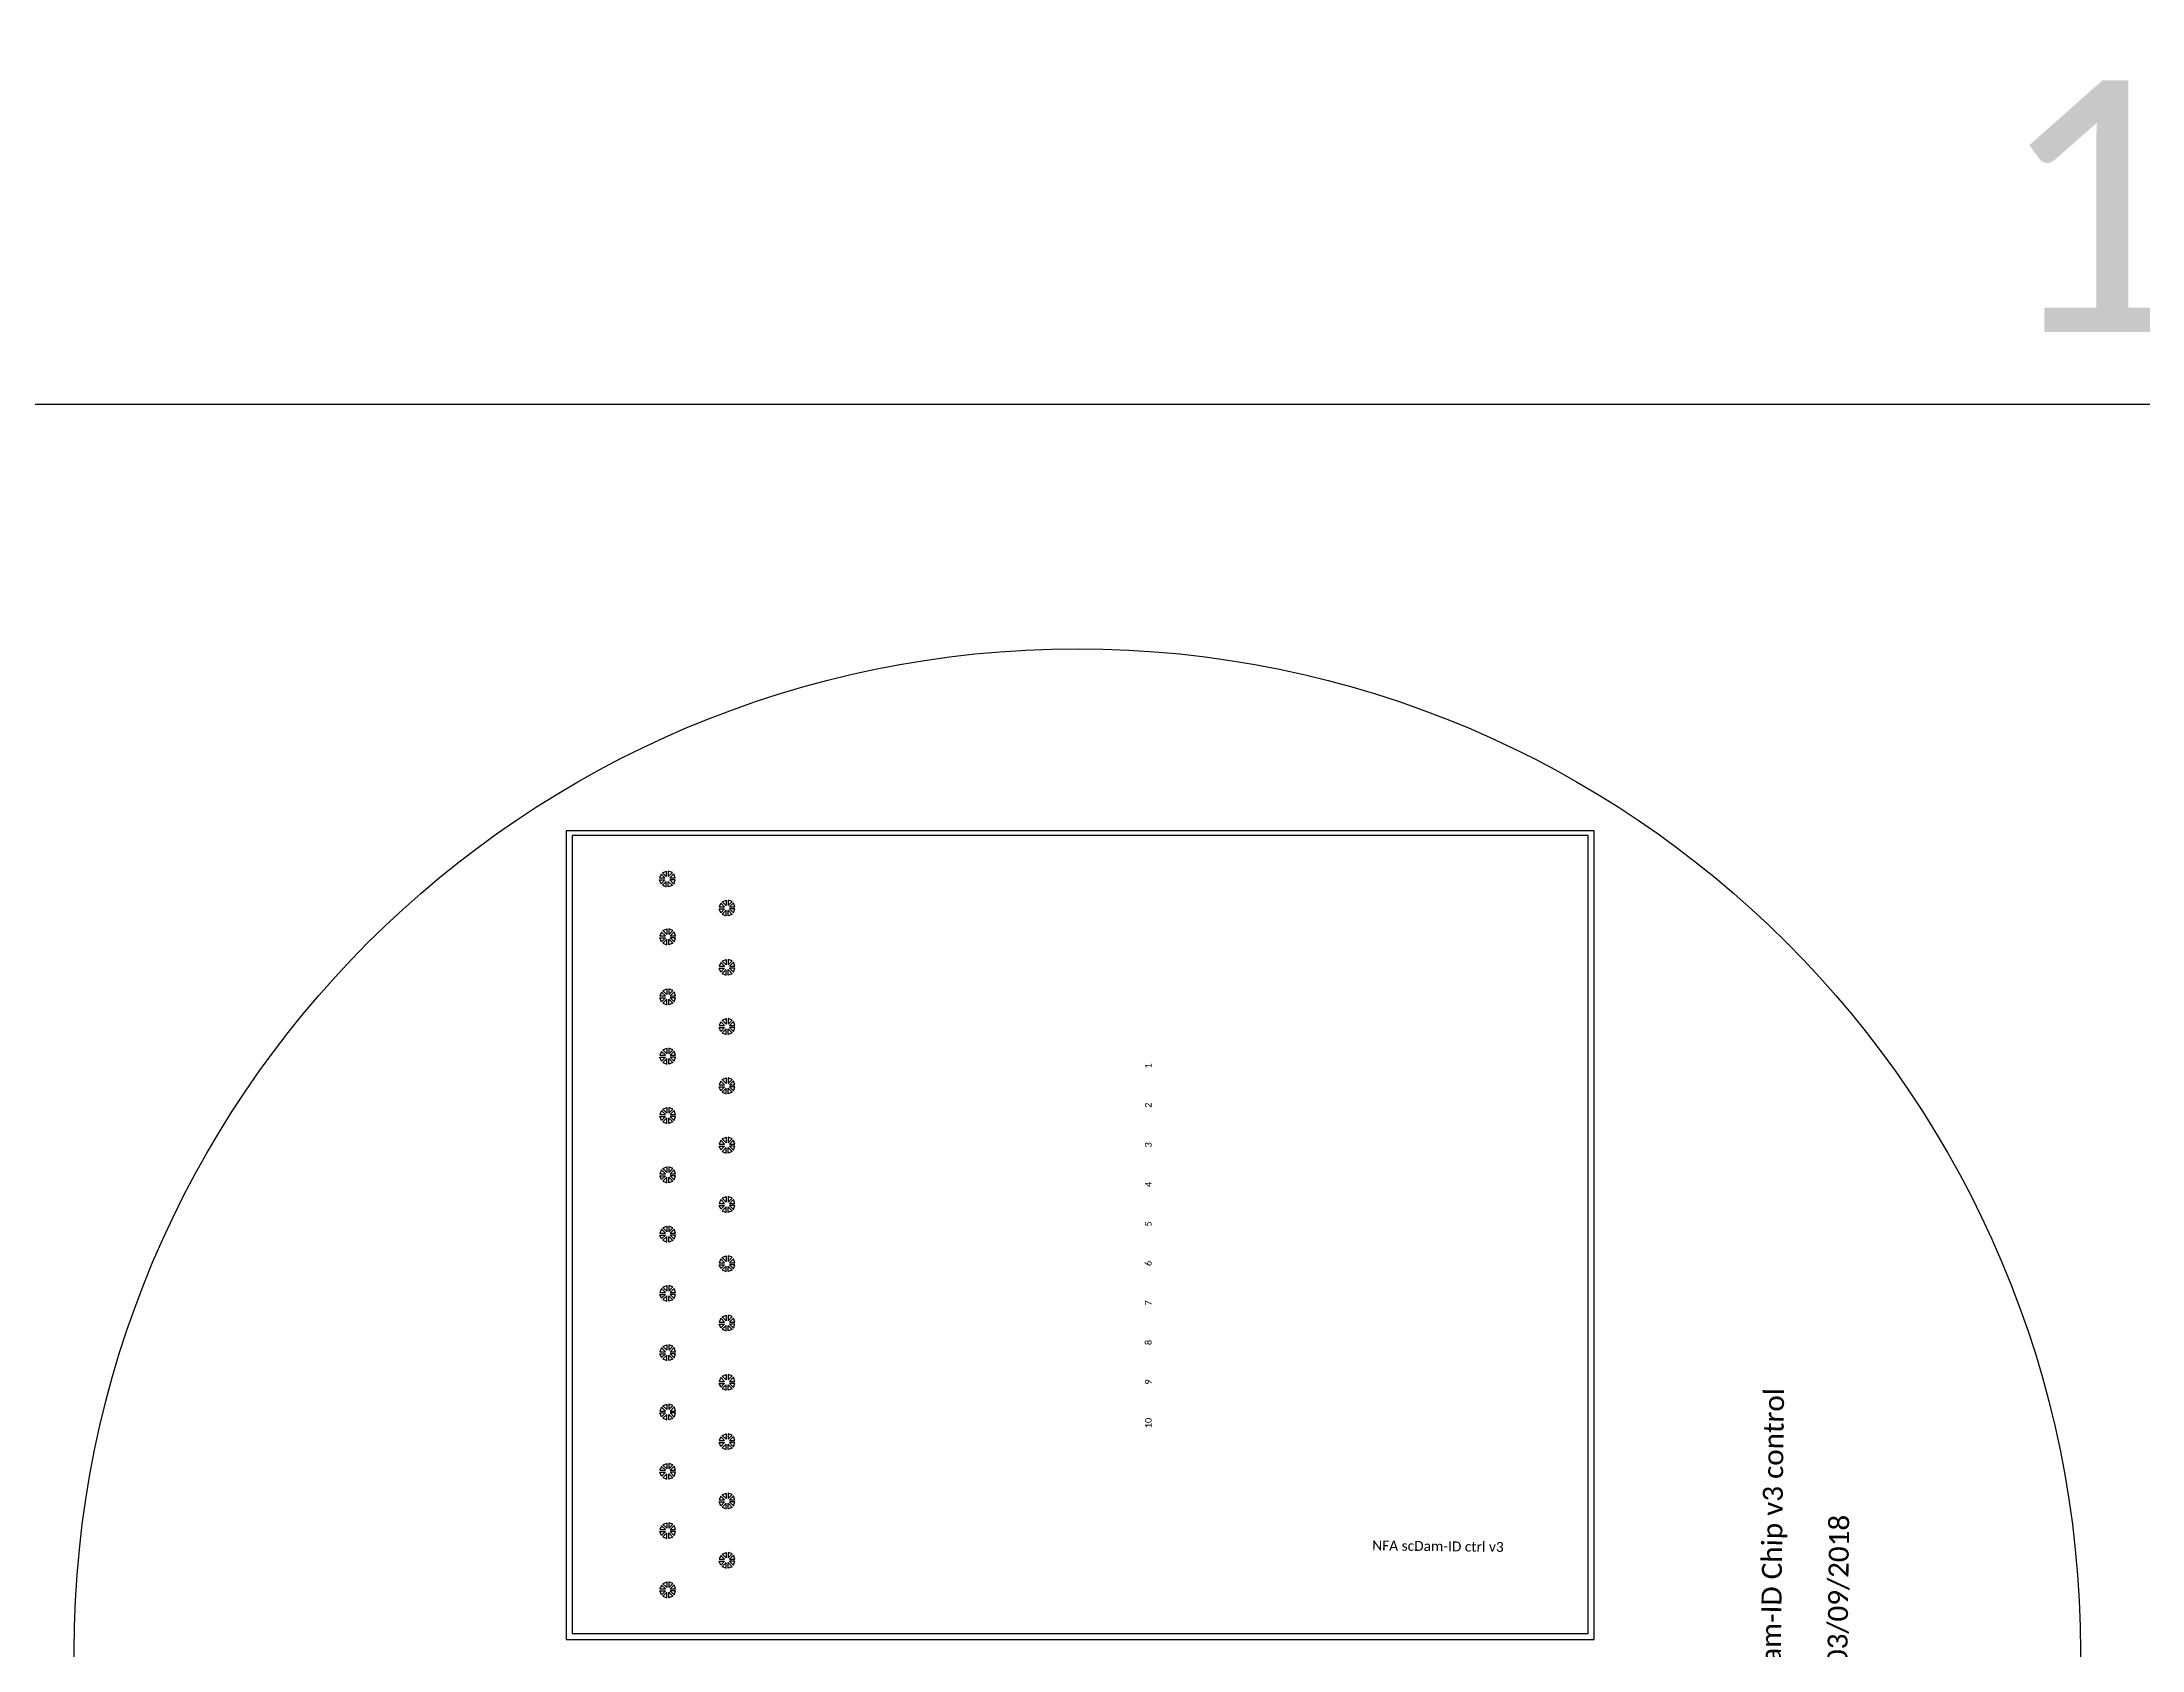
# Model space of a CAD drawing. Extents: x -351702 to -45035, y -35391 to 217623.
# Drawn here: x -296050 to -191380, y 137476 to 217623 of the extents above; entities that cross this region are included whole.
import ezdxf

# ---------------------------------------------------------------- set-up
doc = ezdxf.new("R2010")
doc.units = 13
doc.layers.add('Control', color=80, linetype='Continuous')
doc.styles.get("Standard").update_dxf_attribs({"font": 'Calibri.ttf'})
doc.dimstyles.new('ISO-25', dxfattribs={"dimtxt": 2.5, "dimasz": 2.5, "dimexe": 1.25, "dimexo": 0.625, "dimtad": 1, "dimtxsty": 'Standard', "dimcen": 2.5, "dimadec": 0, "dimazin": 0, "dimtfac": 1, "dimtmove": 0, "dimatfit": 3, "dimfxl": 1, "dimarcsym": 0})

# ---------------------------------------------------------------- blocks, each defined once
blk = doc.blocks.new('*D98')
at = {"color": 0, "lineweight": -2, "transparency": 16777216}
for p, q in [((-324761, 196694), (-324761, 205815)), ((-45035, 196694), (-45035, 205815)), ((-312261, 199565), (-57535, 199565))]:
    blk.add_line(p, q, dxfattribs=at)
at = {"color": 0, "transparency": 16777216}
for points in [[(-312261, 201648), (-312261, 197482), (-324761, 199565)], [(-57535, 201648), (-57535, 197482), (-45035, 199565)]]:
    blk.add_solid(points, dxfattribs=at)
at = {"layer": 'Defpoints', "color": 0, "transparency": 16777216}
for p in [(-45035, 199565), (-324761, 193569), (-45035, 193569)]:
    blk.add_point(p, dxfattribs=at)
at = {"color": 0, "transparency": 16777216, "insert": (-184898, 209421), "char_height": 12500, "attachment_point": 5}
blk.add_mtext('11"', dxfattribs=at)

msp = doc.modelspace()

# ---------------------------------------------------------------- linework, layer by layer
at = {"layer": 'Control'}
for p, q in [((-265193.28, 176147.164), (-265277.024, 175955.046)), ((-265277.024, 175955.046), (-265001.162, 175955.046)), ((-265193.28, 175664.405), (-265277.024, 175856.523)), ((-265277.024, 175856.523), (-265001.162, 175856.523)), ((-265001.162, 175955.046), (-265193.28, 176147.164)), ((-265001.162, 175856.523), (-265193.28, 175664.405)), ((-265124.314, 176216.129), (-264932.196, 176299.873)), ((-264932.196, 176024.011), (-265124.314, 176216.129)), ((-264932.196, 176299.873), (-264932.196, 176024.011)), ((-264833.674, 176299.873), (-264833.674, 176024.011)), ((-264631.703, 176225.982), (-264833.674, 176299.873)), ((-264833.674, 176024.011), (-264631.703, 176225.982)), ((-264562.738, 176157.016), (-264764.708, 175955.046)), ((-264764.708, 175955.046), (-264488.846, 175955.046)), ((-264488.846, 175856.523), (-264764.708, 175856.523)), ((-264764.708, 175856.523), (-264562.738, 175654.553)), ((-264488.846, 175955.046), (-264562.738, 176157.016)), ((-264562.738, 175654.553), (-264488.846, 175856.523)), ((-264932.196, 175787.558), (-265124.314, 175595.44)), ((-265124.314, 175595.44), (-264932.196, 175511.696)), ((-264932.196, 175511.696), (-264932.196, 175787.558)), ((-264833.674, 175511.696), (-264833.674, 175787.558)), ((-264833.674, 175787.558), (-264631.703, 175585.588)), ((-264631.703, 175585.588), (-264833.674, 175511.696)), ((-262147.393, 174772.426), (-261955.275, 174856.17)), ((-261955.275, 174856.17), (-261955.275, 174580.308)), ((-261856.753, 174856.17), (-261856.753, 174580.308)), ((-261654.783, 174782.279), (-261856.753, 174856.17)), ((-262216.359, 174703.461), (-262300.103, 174511.343)), ((-262300.103, 174511.343), (-262024.241, 174511.343)), ((-262216.359, 174220.702), (-262300.103, 174412.82)), ((-262300.103, 174412.82), (-262024.241, 174412.82)), ((-262024.241, 174511.343), (-262216.359, 174703.461)), ((-262024.241, 174412.82), (-262216.359, 174220.702)), ((-261955.275, 174580.308), (-262147.393, 174772.426)), ((-261955.275, 174343.855), (-262147.393, 174151.737)), ((-262147.393, 174151.737), (-261955.275, 174067.993)), ((-261955.275, 174067.993), (-261955.275, 174343.855)), ((-261856.753, 174580.308), (-261654.783, 174782.279)), ((-261856.753, 174067.993), (-261856.753, 174343.855)), ((-261856.753, 174343.855), (-261654.783, 174141.884)), ((-261654.783, 174141.884), (-261856.753, 174067.993)), ((-261585.817, 174713.313), (-261787.788, 174511.343)), ((-261787.788, 174511.343), (-261511.925, 174511.343)), ((-261511.925, 174412.82), (-261787.788, 174412.82)), ((-261787.788, 174412.82), (-261585.817, 174210.85)), ((-261511.925, 174511.343), (-261585.817, 174713.313)), ((-261585.817, 174210.85), (-261511.925, 174412.82)), ((-265171.866, 173261.041), (-265255.609, 173068.922)), ((-265255.609, 173068.922), (-264979.747, 173068.922)), ((-265255.609, 172970.4), (-264979.747, 172970.4)), ((-265171.866, 172778.282), (-265255.609, 172970.4)), ((-264979.747, 173068.922), (-265171.866, 173261.041)), ((-264979.747, 172970.4), (-265171.866, 172778.282)), ((-265102.9, 173330.006), (-264910.782, 173413.75)), ((-264910.782, 173137.888), (-265102.9, 173330.006)), ((-264910.782, 172901.435), (-265102.9, 172709.317)), ((-265102.9, 172709.317), (-264910.782, 172625.573)), ((-264910.782, 173413.75), (-264910.782, 173137.888)), ((-264910.782, 172625.573), (-264910.782, 172901.435)), ((-264610.289, 173339.858), (-264812.26, 173413.75)), ((-264812.26, 173413.75), (-264812.26, 173137.888)), ((-264812.26, 173137.888), (-264610.289, 173339.858)), ((-264812.26, 172625.573), (-264812.26, 172901.435)), ((-264812.26, 172901.435), (-264610.289, 172699.464)), ((-264541.324, 173270.893), (-264743.294, 173068.922)), ((-264743.294, 173068.922), (-264467.432, 173068.922)), ((-264743.294, 172970.4), (-264541.324, 172768.43)), ((-264467.432, 172970.4), (-264743.294, 172970.4)), ((-264467.432, 173068.922), (-264541.324, 173270.893)), ((-264541.324, 172768.43), (-264467.432, 172970.4)), ((-264610.289, 172699.464), (-264812.26, 172625.573)), ((-262216.359, 171747.796), (-262300.103, 171555.678)), ((-262024.241, 171555.678), (-262216.359, 171747.796)), ((-262147.393, 171816.761), (-261955.275, 171900.505)), ((-261955.275, 171624.643), (-262147.393, 171816.761)), ((-261955.275, 171900.505), (-261955.275, 171624.643)), ((-261654.783, 171826.613), (-261856.753, 171900.505)), ((-261856.753, 171900.505), (-261856.753, 171624.643)), ((-261856.753, 171624.643), (-261654.783, 171826.613)), ((-261585.817, 171757.648), (-261787.788, 171555.678)), ((-261511.925, 171555.678), (-261585.817, 171757.648)), ((-262300.103, 171555.678), (-262024.241, 171555.678)), ((-262300.103, 171457.155), (-262024.241, 171457.155)), ((-262216.359, 171265.037), (-262300.103, 171457.155)), ((-262024.241, 171457.155), (-262216.359, 171265.037)), ((-261955.275, 171388.19), (-262147.393, 171196.072)), ((-262147.393, 171196.072), (-261955.275, 171112.328)), ((-261955.275, 171112.328), (-261955.275, 171388.19)), ((-261856.753, 171112.328), (-261856.753, 171388.19)), ((-261856.753, 171388.19), (-261654.783, 171186.219)), ((-261654.783, 171186.219), (-261856.753, 171112.328)), ((-261787.788, 171555.678), (-261511.925, 171555.678)), ((-261787.788, 171457.155), (-261585.817, 171255.185)), ((-261511.925, 171457.155), (-261787.788, 171457.155)), ((-261585.817, 171255.185), (-261511.925, 171457.155)), ((-265172.024, 170269.963), (-265255.768, 170077.845)), ((-265255.768, 170077.845), (-264979.906, 170077.845)), ((-265172.024, 169787.205), (-265255.768, 169979.323)), ((-265255.768, 169979.323), (-264979.906, 169979.323)), ((-264979.906, 170077.845), (-265172.024, 170269.963)), ((-264979.906, 169979.323), (-265172.024, 169787.205)), ((-265103.058, 170338.929), (-264910.94, 170422.673)), ((-264910.94, 170146.811), (-265103.058, 170338.929)), ((-264910.94, 169910.357), (-265103.058, 169718.239)), ((-265103.058, 169718.239), (-264910.94, 169634.495)), ((-264910.94, 170422.673), (-264910.94, 170146.811)), ((-264910.94, 169634.495), (-264910.94, 169910.357)), ((-264610.448, 170348.781), (-264812.418, 170422.673)), ((-264812.418, 170422.673), (-264812.418, 170146.811)), ((-264812.418, 170146.811), (-264610.448, 170348.781)), ((-264812.418, 169634.495), (-264812.418, 169910.357)), ((-264812.418, 169910.357), (-264610.448, 169708.387)), ((-264610.448, 169708.387), (-264812.418, 169634.495)), ((-264541.482, 170279.815), (-264743.453, 170077.845)), ((-264743.453, 170077.845), (-264467.59, 170077.845)), ((-264467.59, 169979.323), (-264743.453, 169979.323)), ((-264743.453, 169979.323), (-264541.482, 169777.352)), ((-264467.59, 170077.845), (-264541.482, 170279.815)), ((-264541.482, 169777.352), (-264467.59, 169979.323)), ((-262216.359, 168792.131), (-262300.103, 168600.013)), ((-262300.103, 168600.013), (-262024.241, 168600.013)), ((-262024.241, 168600.013), (-262216.359, 168792.131)), ((-262147.393, 168861.096), (-261955.275, 168944.84)), ((-261955.275, 168668.978), (-262147.393, 168861.096)), ((-261955.275, 168944.84), (-261955.275, 168668.978)), ((-261654.783, 168870.948), (-261856.753, 168944.84)), ((-261856.753, 168944.84), (-261856.753, 168668.978)), ((-261856.753, 168668.978), (-261654.783, 168870.948)), ((-261585.817, 168801.983), (-261787.788, 168600.013)), ((-261787.788, 168600.013), (-261511.925, 168600.013)), ((-261511.925, 168600.013), (-261585.817, 168801.983)), ((-262216.359, 168309.372), (-262300.103, 168501.49)), ((-262300.103, 168501.49), (-262024.241, 168501.49)), ((-262024.241, 168501.49), (-262216.359, 168309.372)), ((-261955.275, 168432.525), (-262147.393, 168240.407)), ((-262147.393, 168240.407), (-261955.275, 168156.663)), ((-261955.275, 168156.663), (-261955.275, 168432.525)), ((-261856.753, 168156.663), (-261856.753, 168432.525)), ((-261856.753, 168432.525), (-261654.783, 168230.554)), ((-261654.783, 168230.554), (-261856.753, 168156.663)), ((-261787.788, 168501.49), (-261585.817, 168299.52)), ((-261511.925, 168501.49), (-261787.788, 168501.49)), ((-261585.817, 168299.52), (-261511.925, 168501.49)), ((-265172.024, 167314.298), (-265255.768, 167122.18)), ((-265255.768, 167122.18), (-264979.906, 167122.18)), ((-265172.024, 166831.54), (-265255.768, 167023.658)), ((-265255.768, 167023.658), (-264979.906, 167023.658)), ((-264979.906, 167122.18), (-265172.024, 167314.298)), ((-264979.906, 167023.658), (-265172.024, 166831.54)), ((-265103.058, 167383.264), (-264910.94, 167467.008)), ((-264910.94, 167191.146), (-265103.058, 167383.264)), ((-264910.94, 166954.692), (-265103.058, 166762.574)), ((-265103.058, 166762.574), (-264910.94, 166678.83)), ((-264910.94, 167467.008), (-264910.94, 167191.146)), ((-264910.94, 166678.83), (-264910.94, 166954.692)), ((-264812.418, 167467.008), (-264812.418, 167191.146)), ((-264610.448, 167393.116), (-264812.418, 167467.008)), ((-264812.418, 167191.146), (-264610.448, 167393.116)), ((-264812.418, 166678.83), (-264812.418, 166954.692)), ((-264812.418, 166954.692), (-264610.448, 166752.722)), ((-264610.448, 166752.722), (-264812.418, 166678.83)), ((-264541.482, 167324.15), (-264743.453, 167122.18)), ((-264743.453, 167122.18), (-264467.59, 167122.18)), ((-264743.453, 167023.658), (-264541.482, 166821.687)), ((-264467.59, 167023.658), (-264743.453, 167023.658)), ((-264467.59, 167122.18), (-264541.482, 167324.15)), ((-264541.482, 166821.687), (-264467.59, 167023.658)), ((-262216.359, 165836.466), (-262300.103, 165644.347)), ((-262300.103, 165644.347), (-262024.241, 165644.347)), ((-262216.359, 165353.707), (-262300.103, 165545.825)), ((-262300.103, 165545.825), (-262024.241, 165545.825)), ((-262024.241, 165644.347), (-262216.359, 165836.466)), ((-262024.241, 165545.825), (-262216.359, 165353.707)), ((-262147.393, 165905.431), (-261955.275, 165989.175)), ((-261955.275, 165713.313), (-262147.393, 165905.431)), ((-261955.275, 165476.86), (-262147.393, 165284.742)), ((-261955.275, 165989.175), (-261955.275, 165713.313)), ((-261955.275, 165200.998), (-261955.275, 165476.86)), ((-261856.753, 165989.175), (-261856.753, 165713.313)), ((-261654.783, 165915.283), (-261856.753, 165989.175)), ((-261856.753, 165713.313), (-261654.783, 165915.283)), ((-261856.753, 165200.998), (-261856.753, 165476.86)), ((-261856.753, 165476.86), (-261654.783, 165274.889)), ((-261585.817, 165846.318), (-261787.788, 165644.347)), ((-261787.788, 165644.347), (-261511.925, 165644.347)), ((-261787.788, 165545.825), (-261585.817, 165343.855)), ((-261511.925, 165545.825), (-261787.788, 165545.825)), ((-261511.925, 165644.347), (-261585.817, 165846.318)), ((-261585.817, 165343.855), (-261511.925, 165545.825)), ((-265172.024, 164358.633), (-265255.768, 164166.515)), ((-264979.906, 164166.515), (-265172.024, 164358.633)), ((-265103.058, 164427.599), (-264910.94, 164511.343)), ((-264910.94, 164235.48), (-265103.058, 164427.599)), ((-264910.94, 164511.343), (-264910.94, 164235.48)), ((-264610.448, 164437.451), (-264812.418, 164511.343)), ((-264812.418, 164511.343), (-264812.418, 164235.48)), ((-264812.418, 164235.48), (-264610.448, 164437.451)), ((-264541.482, 164368.485), (-264743.453, 164166.515)), ((-264467.59, 164166.515), (-264541.482, 164368.485)), ((-262147.393, 165284.742), (-261955.275, 165200.998)), ((-261654.783, 165274.889), (-261856.753, 165200.998)), ((-265255.768, 164166.515), (-264979.906, 164166.515)), ((-265255.768, 164067.993), (-264979.906, 164067.993)), ((-265172.024, 163875.875), (-265255.768, 164067.993)), ((-264979.906, 164067.993), (-265172.024, 163875.875)), ((-264910.94, 163999.027), (-265103.058, 163806.909)), ((-265103.058, 163806.909), (-264910.94, 163723.165)), ((-264910.94, 163723.165), (-264910.94, 163999.027)), ((-264812.418, 163999.027), (-264610.448, 163797.057)), ((-264812.418, 163723.165), (-264812.418, 163999.027)), ((-264610.448, 163797.057), (-264812.418, 163723.165)), ((-264743.453, 164166.515), (-264467.59, 164166.515)), ((-264467.59, 164067.993), (-264743.453, 164067.993)), ((-264743.453, 164067.993), (-264541.482, 163866.022)), ((-264541.482, 163866.022), (-264467.59, 164067.993)), ((-262216.359, 162880.801), (-262300.103, 162688.682)), ((-262300.103, 162688.682), (-262024.241, 162688.682)), ((-262300.103, 162590.16), (-262024.241, 162590.16)), ((-262216.359, 162398.042), (-262300.103, 162590.16)), ((-262024.241, 162688.682), (-262216.359, 162880.801)), ((-262024.241, 162590.16), (-262216.359, 162398.042)), ((-262147.393, 162949.766), (-261955.275, 163033.51)), ((-261955.275, 162757.648), (-262147.393, 162949.766)), ((-261955.275, 162521.195), (-262147.393, 162329.077)), ((-262147.393, 162329.077), (-261955.275, 162245.333)), ((-261955.275, 163033.51), (-261955.275, 162757.648)), ((-261955.275, 162245.333), (-261955.275, 162521.195)), ((-261856.753, 163033.51), (-261856.753, 162757.648)), ((-261654.783, 162959.618), (-261856.753, 163033.51)), ((-261856.753, 162757.648), (-261654.783, 162959.618)), ((-261856.753, 162245.333), (-261856.753, 162521.195)), ((-261856.753, 162521.195), (-261654.783, 162319.224)), ((-261654.783, 162319.224), (-261856.753, 162245.333)), ((-261585.817, 162890.653), (-261787.788, 162688.682)), ((-261787.788, 162688.682), (-261511.925, 162688.682)), ((-261787.788, 162590.16), (-261585.817, 162388.19)), ((-261511.925, 162590.16), (-261787.788, 162590.16)), ((-261511.925, 162688.682), (-261585.817, 162890.653)), ((-261585.817, 162388.19), (-261511.925, 162590.16)), ((-265172.024, 161402.968), (-265255.768, 161210.85)), ((-265255.768, 161210.85), (-264979.906, 161210.85)), ((-264979.906, 161210.85), (-265172.024, 161402.968)), ((-265103.058, 161471.934), (-264910.94, 161555.678)), ((-264910.94, 161279.815), (-265103.058, 161471.934)), ((-264910.94, 161555.678), (-264910.94, 161279.815)), ((-264610.448, 161481.786), (-264812.418, 161555.678)), ((-264812.418, 161555.678), (-264812.418, 161279.815)), ((-264812.418, 161279.815), (-264610.448, 161481.786)), ((-264541.482, 161412.82), (-264743.453, 161210.85)), ((-264743.453, 161210.85), (-264467.59, 161210.85)), ((-264467.59, 161210.85), (-264541.482, 161412.82)), ((-265172.024, 160920.21), (-265255.768, 161112.328)), ((-265255.768, 161112.328), (-264979.906, 161112.328)), ((-264979.906, 161112.328), (-265172.024, 160920.21)), ((-264910.94, 161043.362), (-265103.058, 160851.244)), ((-265103.058, 160851.244), (-264910.94, 160767.5)), ((-264910.94, 160767.5), (-264910.94, 161043.362)), ((-264812.418, 160767.5), (-264812.418, 161043.362)), ((-264812.418, 161043.362), (-264610.448, 160841.392)), ((-264610.448, 160841.392), (-264812.418, 160767.5)), ((-264743.453, 161112.328), (-264541.482, 160910.357)), ((-264467.59, 161112.328), (-264743.453, 161112.328)), ((-264541.482, 160910.357), (-264467.59, 161112.328)), ((-262216.359, 159925.136), (-262300.103, 159733.017)), ((-262300.103, 159733.017), (-262024.241, 159733.017)), ((-262300.103, 159634.495), (-262024.241, 159634.495)), ((-262216.359, 159442.377), (-262300.103, 159634.495)), ((-262024.241, 159733.017), (-262216.359, 159925.136)), ((-262024.241, 159634.495), (-262216.359, 159442.377)), ((-262147.393, 159994.101), (-261955.275, 160077.845)), ((-261955.275, 159801.983), (-262147.393, 159994.101)), ((-261955.275, 159565.53), (-262147.393, 159373.412)), ((-262147.393, 159373.412), (-261955.275, 159289.668)), ((-261955.275, 160077.845), (-261955.275, 159801.983)), ((-261955.275, 159289.668), (-261955.275, 159565.53)), ((-261856.753, 160077.845), (-261856.753, 159801.983)), ((-261654.783, 160003.953), (-261856.753, 160077.845)), ((-261856.753, 159801.983), (-261654.783, 160003.953)), ((-261856.753, 159289.668), (-261856.753, 159565.53)), ((-261856.753, 159565.53), (-261654.783, 159363.559)), ((-261654.783, 159363.559), (-261856.753, 159289.668)), ((-261585.817, 159934.988), (-261787.788, 159733.017)), ((-261787.788, 159733.017), (-261511.925, 159733.017)), ((-261787.788, 159634.495), (-261585.817, 159432.525)), ((-261511.925, 159634.495), (-261787.788, 159634.495)), ((-261511.925, 159733.017), (-261585.817, 159934.988)), ((-261585.817, 159432.525), (-261511.925, 159634.495)), ((-265172.024, 158447.303), (-265255.768, 158255.185)), ((-265255.768, 158255.185), (-264979.906, 158255.185)), ((-265172.024, 157964.545), (-265255.768, 158156.663)), ((-265255.768, 158156.663), (-264979.906, 158156.663)), ((-264979.906, 158255.185), (-265172.024, 158447.303)), ((-264979.906, 158156.663), (-265172.024, 157964.545)), ((-265103.058, 158516.269), (-264910.94, 158600.013)), ((-264910.94, 158324.15), (-265103.058, 158516.269)), ((-264910.94, 158087.697), (-265103.058, 157895.579)), ((-264910.94, 158600.013), (-264910.94, 158324.15)), ((-264910.94, 157811.835), (-264910.94, 158087.697)), ((-264812.418, 158600.013), (-264812.418, 158324.15)), ((-264610.448, 158526.121), (-264812.418, 158600.013)), ((-264812.418, 158324.15), (-264610.448, 158526.121)), ((-264812.418, 157811.835), (-264812.418, 158087.697)), ((-264812.418, 158087.697), (-264610.448, 157885.727)), ((-264541.482, 158457.155), (-264743.453, 158255.185)), ((-264743.453, 158255.185), (-264467.59, 158255.185)), ((-264743.453, 158156.663), (-264541.482, 157954.692)), ((-264467.59, 158156.663), (-264743.453, 158156.663)), ((-264467.59, 158255.185), (-264541.482, 158457.155)), ((-264541.482, 157954.692), (-264467.59, 158156.663)), ((-265103.058, 157895.579), (-264910.94, 157811.835)), ((-264610.448, 157885.727), (-264812.418, 157811.835)), ((-262147.393, 157038.436), (-261955.275, 157122.18)), ((-261955.275, 156846.318), (-262147.393, 157038.436)), ((-261955.275, 157122.18), (-261955.275, 156846.318)), ((-261856.753, 157122.18), (-261856.753, 156846.318)), ((-261654.783, 157048.288), (-261856.753, 157122.18)), ((-261856.753, 156846.318), (-261654.783, 157048.288)), ((-262216.359, 156969.471), (-262300.103, 156777.352)), ((-262300.103, 156777.352), (-262024.241, 156777.352)), ((-262300.103, 156678.83), (-262024.241, 156678.83)), ((-262216.359, 156486.712), (-262300.103, 156678.83)), ((-262024.241, 156777.352), (-262216.359, 156969.471)), ((-262024.241, 156678.83), (-262216.359, 156486.712)), ((-261955.275, 156609.865), (-262147.393, 156417.746)), ((-262147.393, 156417.746), (-261955.275, 156334.003)), ((-261955.275, 156334.003), (-261955.275, 156609.865)), ((-261856.753, 156334.003), (-261856.753, 156609.865)), ((-261856.753, 156609.865), (-261654.783, 156407.894)), ((-261654.783, 156407.894), (-261856.753, 156334.003)), ((-261585.817, 156979.323), (-261787.788, 156777.352)), ((-261787.788, 156777.352), (-261511.925, 156777.352)), ((-261787.788, 156678.83), (-261585.817, 156476.86)), ((-261511.925, 156678.83), (-261787.788, 156678.83)), ((-261511.925, 156777.352), (-261585.817, 156979.323)), ((-261585.817, 156476.86), (-261511.925, 156678.83)), ((-265172.024, 155491.638), (-265255.768, 155299.52)), ((-265255.768, 155299.52), (-264979.906, 155299.52)), ((-265255.768, 155200.998), (-264979.906, 155200.998)), ((-265172.024, 155008.88), (-265255.768, 155200.998)), ((-264979.906, 155299.52), (-265172.024, 155491.638)), ((-264979.906, 155200.998), (-265172.024, 155008.88)), ((-265103.058, 155560.604), (-264910.94, 155644.347)), ((-264910.94, 155368.485), (-265103.058, 155560.604)), ((-264910.94, 155132.032), (-265103.058, 154939.914)), ((-265103.058, 154939.914), (-264910.94, 154856.17)), ((-264910.94, 155644.347), (-264910.94, 155368.485)), ((-264910.94, 154856.17), (-264910.94, 155132.032)), ((-264610.448, 155570.456), (-264812.418, 155644.347)), ((-264812.418, 155644.347), (-264812.418, 155368.485)), ((-264812.418, 155368.485), (-264610.448, 155570.456)), ((-264812.418, 155132.032), (-264610.448, 154930.062)), ((-264812.418, 154856.17), (-264812.418, 155132.032)), ((-264610.448, 154930.062), (-264812.418, 154856.17)), ((-264541.482, 155501.49), (-264743.453, 155299.52)), ((-264743.453, 155299.52), (-264467.59, 155299.52)), ((-264467.59, 155200.998), (-264743.453, 155200.998)), ((-264743.453, 155200.998), (-264541.482, 154999.027)), ((-264467.59, 155299.52), (-264541.482, 155501.49)), ((-264541.482, 154999.027), (-264467.59, 155200.998)), ((-262216.359, 154013.806), (-262300.103, 153821.687)), ((-262024.241, 153821.687), (-262216.359, 154013.806)), ((-262147.393, 154082.771), (-261955.275, 154166.515)), ((-261955.275, 153890.653), (-262147.393, 154082.771)), ((-261955.275, 154166.515), (-261955.275, 153890.653)), ((-261856.753, 154166.515), (-261856.753, 153890.653)), ((-261654.783, 154092.623), (-261856.753, 154166.515)), ((-261856.753, 153890.653), (-261654.783, 154092.623)), ((-261585.817, 154023.658), (-261787.788, 153821.687)), ((-261511.925, 153821.687), (-261585.817, 154023.658)), ((-262300.103, 153821.687), (-262024.241, 153821.687)), ((-262300.103, 153723.165), (-262024.241, 153723.165)), ((-262216.359, 153531.047), (-262300.103, 153723.165)), ((-262024.241, 153723.165), (-262216.359, 153531.047)), ((-261955.275, 153654.2), (-262147.393, 153462.081)), ((-262147.393, 153462.081), (-261955.275, 153378.338)), ((-261955.275, 153378.338), (-261955.275, 153654.2)), ((-261856.753, 153378.338), (-261856.753, 153654.2)), ((-261856.753, 153654.2), (-261654.783, 153452.229)), ((-261654.783, 153452.229), (-261856.753, 153378.338)), ((-261787.788, 153821.687), (-261511.925, 153821.687)), ((-261787.788, 153723.165), (-261585.817, 153521.195)), ((-261511.925, 153723.165), (-261787.788, 153723.165)), ((-261585.817, 153521.195), (-261511.925, 153723.165)), ((-265172.024, 152535.973), (-265255.768, 152343.855)), ((-265255.768, 152343.855), (-264979.906, 152343.855)), ((-265255.768, 152245.333), (-264979.906, 152245.333)), ((-265172.024, 152053.214), (-265255.768, 152245.333)), ((-264979.906, 152343.855), (-265172.024, 152535.973)), ((-264979.906, 152245.333), (-265172.024, 152053.214)), ((-265103.058, 152604.939), (-264910.94, 152688.682)), ((-264910.94, 152412.82), (-265103.058, 152604.939)), ((-264910.94, 152176.367), (-265103.058, 151984.249)), ((-265103.058, 151984.249), (-264910.94, 151900.505)), ((-264910.94, 152688.682), (-264910.94, 152412.82)), ((-264910.94, 151900.505), (-264910.94, 152176.367)), ((-264812.418, 152688.682), (-264812.418, 152412.82)), ((-264610.448, 152614.791), (-264812.418, 152688.682)), ((-264812.418, 152412.82), (-264610.448, 152614.791)), ((-264812.418, 152176.367), (-264610.448, 151974.397)), ((-264812.418, 151900.505), (-264812.418, 152176.367)), ((-264610.448, 151974.397), (-264812.418, 151900.505)), ((-264541.482, 152545.825), (-264743.453, 152343.855)), ((-264743.453, 152343.855), (-264467.59, 152343.855)), ((-264743.453, 152245.333), (-264541.482, 152043.362)), ((-264467.59, 152245.333), (-264743.453, 152245.333)), ((-264467.59, 152343.855), (-264541.482, 152545.825)), ((-264541.482, 152043.362), (-264467.59, 152245.333)), ((-262216.359, 151058.141), (-262300.103, 150866.022)), ((-262300.103, 150866.022), (-262024.241, 150866.022)), ((-262300.103, 150767.5), (-262024.241, 150767.5)), ((-262216.359, 150575.382), (-262300.103, 150767.5)), ((-262024.241, 150866.022), (-262216.359, 151058.141)), ((-262024.241, 150767.5), (-262216.359, 150575.382)), ((-262147.393, 151127.106), (-261955.275, 151210.85)), ((-261955.275, 150934.988), (-262147.393, 151127.106)), ((-261955.275, 151210.85), (-261955.275, 150934.988)), ((-261856.753, 151210.85), (-261856.753, 150934.988)), ((-261654.783, 151136.958), (-261856.753, 151210.85)), ((-261856.753, 150934.988), (-261654.783, 151136.958)), ((-261585.817, 151067.993), (-261787.788, 150866.022)), ((-261787.788, 150866.022), (-261511.925, 150866.022)), ((-261787.788, 150767.5), (-261585.817, 150565.53)), ((-261511.925, 150767.5), (-261787.788, 150767.5)), ((-261511.925, 150866.022), (-261585.817, 151067.993)), ((-261585.817, 150565.53), (-261511.925, 150767.5)), ((-265103.058, 149649.274), (-264910.94, 149733.017)), ((-264910.94, 149733.017), (-264910.94, 149457.155)), ((-264610.448, 149659.126), (-264812.418, 149733.017)), ((-264812.418, 149733.017), (-264812.418, 149457.155)), ((-261955.275, 150698.535), (-262147.393, 150506.416)), ((-262147.393, 150506.416), (-261955.275, 150422.673)), ((-261955.275, 150422.673), (-261955.275, 150698.535)), ((-261856.753, 150422.673), (-261856.753, 150698.535)), ((-261856.753, 150698.535), (-261654.783, 150496.564)), ((-261654.783, 150496.564), (-261856.753, 150422.673)), ((-265172.024, 149580.308), (-265255.768, 149388.19)), ((-265255.768, 149388.19), (-264979.906, 149388.19)), ((-265172.024, 149097.549), (-265255.768, 149289.668)), ((-265255.768, 149289.668), (-264979.906, 149289.668)), ((-264979.906, 149388.19), (-265172.024, 149580.308)), ((-264979.906, 149289.668), (-265172.024, 149097.549)), ((-264910.94, 149457.155), (-265103.058, 149649.274)), ((-264910.94, 149220.702), (-265103.058, 149028.584)), ((-265103.058, 149028.584), (-264910.94, 148944.84)), ((-264910.94, 148944.84), (-264910.94, 149220.702)), ((-264812.418, 149457.155), (-264610.448, 149659.126)), ((-264812.418, 149220.702), (-264610.448, 149018.732)), ((-264812.418, 148944.84), (-264812.418, 149220.702)), ((-264610.448, 149018.732), (-264812.418, 148944.84)), ((-264541.482, 149590.16), (-264743.453, 149388.19)), ((-264743.453, 149388.19), (-264467.59, 149388.19)), ((-264743.453, 149289.668), (-264541.482, 149087.697)), ((-264467.59, 149289.668), (-264743.453, 149289.668)), ((-264467.59, 149388.19), (-264541.482, 149590.16)), ((-264541.482, 149087.697), (-264467.59, 149289.668)), ((-262216.359, 148102.476), (-262300.103, 147910.357)), ((-262300.103, 147910.357), (-262024.241, 147910.357)), ((-262216.359, 147619.717), (-262300.103, 147811.835)), ((-262300.103, 147811.835), (-262024.241, 147811.835)), ((-262024.241, 147910.357), (-262216.359, 148102.476)), ((-262024.241, 147811.835), (-262216.359, 147619.717)), ((-262147.393, 148171.441), (-261955.275, 148255.185)), ((-261955.275, 147979.323), (-262147.393, 148171.441)), ((-261955.275, 147742.87), (-262147.393, 147550.751)), ((-261955.275, 148255.185), (-261955.275, 147979.323)), ((-261955.275, 147467.008), (-261955.275, 147742.87)), ((-261654.783, 148181.293), (-261856.753, 148255.185)), ((-261856.753, 148255.185), (-261856.753, 147979.323)), ((-261856.753, 147979.323), (-261654.783, 148181.293)), ((-261856.753, 147467.008), (-261856.753, 147742.87)), ((-261856.753, 147742.87), (-261654.783, 147540.899)), ((-261585.817, 148112.328), (-261787.788, 147910.357)), ((-261787.788, 147910.357), (-261511.925, 147910.357)), ((-261511.925, 147811.835), (-261787.788, 147811.835)), ((-261787.788, 147811.835), (-261585.817, 147609.865)), ((-261511.925, 147910.357), (-261585.817, 148112.328)), ((-261585.817, 147609.865), (-261511.925, 147811.835)), ((-265172.024, 146624.643), (-265255.768, 146432.525)), ((-264979.906, 146432.525), (-265172.024, 146624.643)), ((-265103.058, 146693.609), (-264910.94, 146777.352)), ((-264910.94, 146501.49), (-265103.058, 146693.609)), ((-264910.94, 146777.352), (-264910.94, 146501.49)), ((-264812.418, 146777.352), (-264812.418, 146501.49)), ((-264610.448, 146703.461), (-264812.418, 146777.352)), ((-264812.418, 146501.49), (-264610.448, 146703.461)), ((-264541.482, 146634.495), (-264743.453, 146432.525)), ((-264467.59, 146432.525), (-264541.482, 146634.495)), ((-262147.393, 147550.751), (-261955.275, 147467.008)), ((-261654.783, 147540.899), (-261856.753, 147467.008)), ((-265255.768, 146432.525), (-264979.906, 146432.525)), ((-265172.024, 146141.884), (-265255.768, 146334.003)), ((-265255.768, 146334.003), (-264979.906, 146334.003)), ((-264979.906, 146334.003), (-265172.024, 146141.884)), ((-264910.94, 146265.037), (-265103.058, 146072.919)), ((-265103.058, 146072.919), (-264910.94, 145989.175)), ((-264910.94, 145989.175), (-264910.94, 146265.037)), ((-264812.418, 146265.037), (-264610.448, 146063.067)), ((-264812.418, 145989.175), (-264812.418, 146265.037)), ((-264610.448, 146063.067), (-264812.418, 145989.175)), ((-264743.453, 146432.525), (-264467.59, 146432.525)), ((-264467.59, 146334.003), (-264743.453, 146334.003)), ((-264743.453, 146334.003), (-264541.482, 146132.032)), ((-264541.482, 146132.032), (-264467.59, 146334.003)), ((-262216.359, 145146.811), (-262300.103, 144954.692)), ((-262300.103, 144954.692), (-262024.241, 144954.692)), ((-262300.103, 144856.17), (-262024.241, 144856.17)), ((-262216.359, 144664.052), (-262300.103, 144856.17)), ((-262024.241, 144954.692), (-262216.359, 145146.811)), ((-262024.241, 144856.17), (-262216.359, 144664.052)), ((-262147.393, 145215.776), (-261955.275, 145299.52)), ((-261955.275, 145023.658), (-262147.393, 145215.776)), ((-261955.275, 144787.205), (-262147.393, 144595.086)), ((-262147.393, 144595.086), (-261955.275, 144511.343)), ((-261955.275, 145299.52), (-261955.275, 145023.658)), ((-261955.275, 144511.343), (-261955.275, 144787.205)), ((-261856.753, 145299.52), (-261856.753, 145023.658)), ((-261654.783, 145225.628), (-261856.753, 145299.52)), ((-261856.753, 145023.658), (-261654.783, 145225.628)), ((-261856.753, 144511.343), (-261856.753, 144787.205)), ((-261856.753, 144787.205), (-261654.783, 144585.234)), ((-261654.783, 144585.234), (-261856.753, 144511.343)), ((-261585.817, 145156.663), (-261787.788, 144954.692)), ((-261787.788, 144954.692), (-261511.925, 144954.692)), ((-261787.788, 144856.17), (-261585.817, 144654.2)), ((-261511.925, 144856.17), (-261787.788, 144856.17)), ((-261511.925, 144954.692), (-261585.817, 145156.663)), ((-261585.817, 144654.2), (-261511.925, 144856.17)), ((-265172.024, 143668.978), (-265255.768, 143476.86)), ((-265255.768, 143476.86), (-264979.906, 143476.86)), ((-264979.906, 143476.86), (-265172.024, 143668.978)), ((-265103.058, 143737.944), (-264910.94, 143821.687)), ((-264910.94, 143545.825), (-265103.058, 143737.944)), ((-264910.94, 143821.687), (-264910.94, 143545.825)), ((-264812.418, 143821.687), (-264812.418, 143545.825)), ((-264610.448, 143747.796), (-264812.418, 143821.687)), ((-264812.418, 143545.825), (-264610.448, 143747.796)), ((-264541.482, 143678.83), (-264743.453, 143476.86)), ((-264743.453, 143476.86), (-264467.59, 143476.86)), ((-264467.59, 143476.86), (-264541.482, 143678.83)), ((-265255.768, 143378.338), (-264979.906, 143378.338)), ((-265172.024, 143186.219), (-265255.768, 143378.338)), ((-264979.906, 143378.338), (-265172.024, 143186.219)), ((-264910.94, 143309.372), (-265103.058, 143117.254)), ((-265103.058, 143117.254), (-264910.94, 143033.51)), ((-264910.94, 143033.51), (-264910.94, 143309.372)), ((-264812.418, 143309.372), (-264610.448, 143107.402)), ((-264812.418, 143033.51), (-264812.418, 143309.372)), ((-264610.448, 143107.402), (-264812.418, 143033.51)), ((-264467.59, 143378.338), (-264743.453, 143378.338)), ((-264743.453, 143378.338), (-264541.482, 143176.367)), ((-264541.482, 143176.367), (-264467.59, 143378.338)), ((-262216.359, 142191.146), (-262300.103, 141999.027)), ((-262300.103, 141999.027), (-262024.241, 141999.027)), ((-262300.103, 141900.505), (-262024.241, 141900.505)), ((-262216.359, 141708.387), (-262300.103, 141900.505)), ((-262024.241, 141999.027), (-262216.359, 142191.146)), ((-262024.241, 141900.505), (-262216.359, 141708.387)), ((-262147.393, 142260.111), (-261955.275, 142343.855)), ((-261955.275, 142067.993), (-262147.393, 142260.111)), ((-261955.275, 141831.54), (-262147.393, 141639.421)), ((-262147.393, 141639.421), (-261955.275, 141555.678)), ((-261955.275, 142343.855), (-261955.275, 142067.993)), ((-261955.275, 141555.678), (-261955.275, 141831.54)), ((-261856.753, 142343.855), (-261856.753, 142067.993)), ((-261654.783, 142269.963), (-261856.753, 142343.855)), ((-261856.753, 142067.993), (-261654.783, 142269.963)), ((-261856.753, 141555.678), (-261856.753, 141831.54)), ((-261856.753, 141831.54), (-261654.783, 141629.569)), ((-261654.783, 141629.569), (-261856.753, 141555.678)), ((-261585.817, 142200.998), (-261787.788, 141999.027)), ((-261787.788, 141999.027), (-261511.925, 141999.027)), ((-261787.788, 141900.505), (-261585.817, 141698.535)), ((-261511.925, 141900.505), (-261787.788, 141900.505)), ((-261511.925, 141999.027), (-261585.817, 142200.998)), ((-261585.817, 141698.535), (-261511.925, 141900.505)), ((-265172.024, 140713.313), (-265255.768, 140521.195)), ((-265255.768, 140521.195), (-264979.906, 140521.195)), ((-265172.024, 140230.554), (-265255.768, 140422.673)), ((-265255.768, 140422.673), (-264979.906, 140422.673)), ((-264979.906, 140521.195), (-265172.024, 140713.313)), ((-264979.906, 140422.673), (-265172.024, 140230.554)), ((-265103.058, 140782.279), (-264910.94, 140866.022)), ((-264910.94, 140590.16), (-265103.058, 140782.279)), ((-264910.94, 140353.707), (-265103.058, 140161.589)), ((-264910.94, 140866.022), (-264910.94, 140590.16)), ((-264910.94, 140077.845), (-264910.94, 140353.707)), ((-264812.418, 140866.022), (-264812.418, 140590.16)), ((-264610.448, 140792.131), (-264812.418, 140866.022)), ((-264812.418, 140590.16), (-264610.448, 140792.131)), ((-264812.418, 140077.845), (-264812.418, 140353.707)), ((-264812.418, 140353.707), (-264610.448, 140151.737)), ((-264541.482, 140723.165), (-264743.453, 140521.195)), ((-264743.453, 140521.195), (-264467.59, 140521.195)), ((-264743.453, 140422.673), (-264541.482, 140220.702)), ((-264467.59, 140422.673), (-264743.453, 140422.673)), ((-264467.59, 140521.195), (-264541.482, 140723.165)), ((-264541.482, 140220.702), (-264467.59, 140422.673)), ((-265103.058, 140161.589), (-264910.94, 140077.845)), ((-264610.448, 140151.737), (-264812.418, 140077.845))]:
    msp.add_line(p, q, dxfattribs=at)
for points in [[(-269924.751, 138005.979), (-218693.224, 138005.979), (-218693.224, 178298.838), (-269924.751, 178298.838)], [(-269629.185, 138301.545), (-218988.791, 138301.545), (-218988.791, 178081.11), (-269629.185, 178081.11)]]:
    msp.add_lwpolyline(points, close=True, dxfattribs=at)
msp.add_circle((-244446.724, 137377.998), 50000, dxfattribs=at)

# ---------------------------------------------------------------- texts
for s, height, p in [('1', 328.852, (-240745.929, 166466.249)), ('2', 328.852, (-240745.929, 164495.806)), ('3', 328.852, (-240745.929, 162525.362)), ('4', 328.852, (-240745.929, 160554.919)), ('5', 328.852, (-240745.929, 158584.476)), ('6', 328.852, (-240745.929, 156614.032)), ('7', 328.852, (-240745.929, 154643.589)), ('8', 328.852, (-240745.929, 152673.146)), ('9', 328.852, (-240745.929, 150702.702)), ('10', 328.8515, (-240745.929, 148528.92))]:
    msp.add_text(s, height=height, rotation=90, dxfattribs=at).set_placement(p)
at = {"layer": 'Control', "attachment_point": 1}
for s, insert, char_height, width, rotation in [('10 single-cell Dam-ID Chip v3 control SHRUNK\\PNick Altemose 03/09/2018', (-210504.09, 127359.567), 996.33595, 23740.57872, 89.27468067), ('NFA scDam-ID ctrl v3', (-229745.142, 142938.533), 492.61084, 24096.68734, 359.27468067)]:
    msp.add_mtext(s, dxfattribs=dict(at, insert=insert, char_height=char_height, width=width, rotation=rotation))

# ---------------------------------------------------------------- dimensions: what is measured, and where the dimension line sits
dim = msp.add_linear_dim(base=(-45034.697, 199564.874), p1=(-324760.837, 193568.821), p2=(-45034.697, 193568.821), text='11"', dimstyle='ISO-25', override={"dimscale": 5000})
dim.commit()
dim.dimension.update_dxf_attribs({"geometry": '*D98', "text_midpoint": (-184897.767, 209420.643)})

doc.saveas('drawing.dxf')
